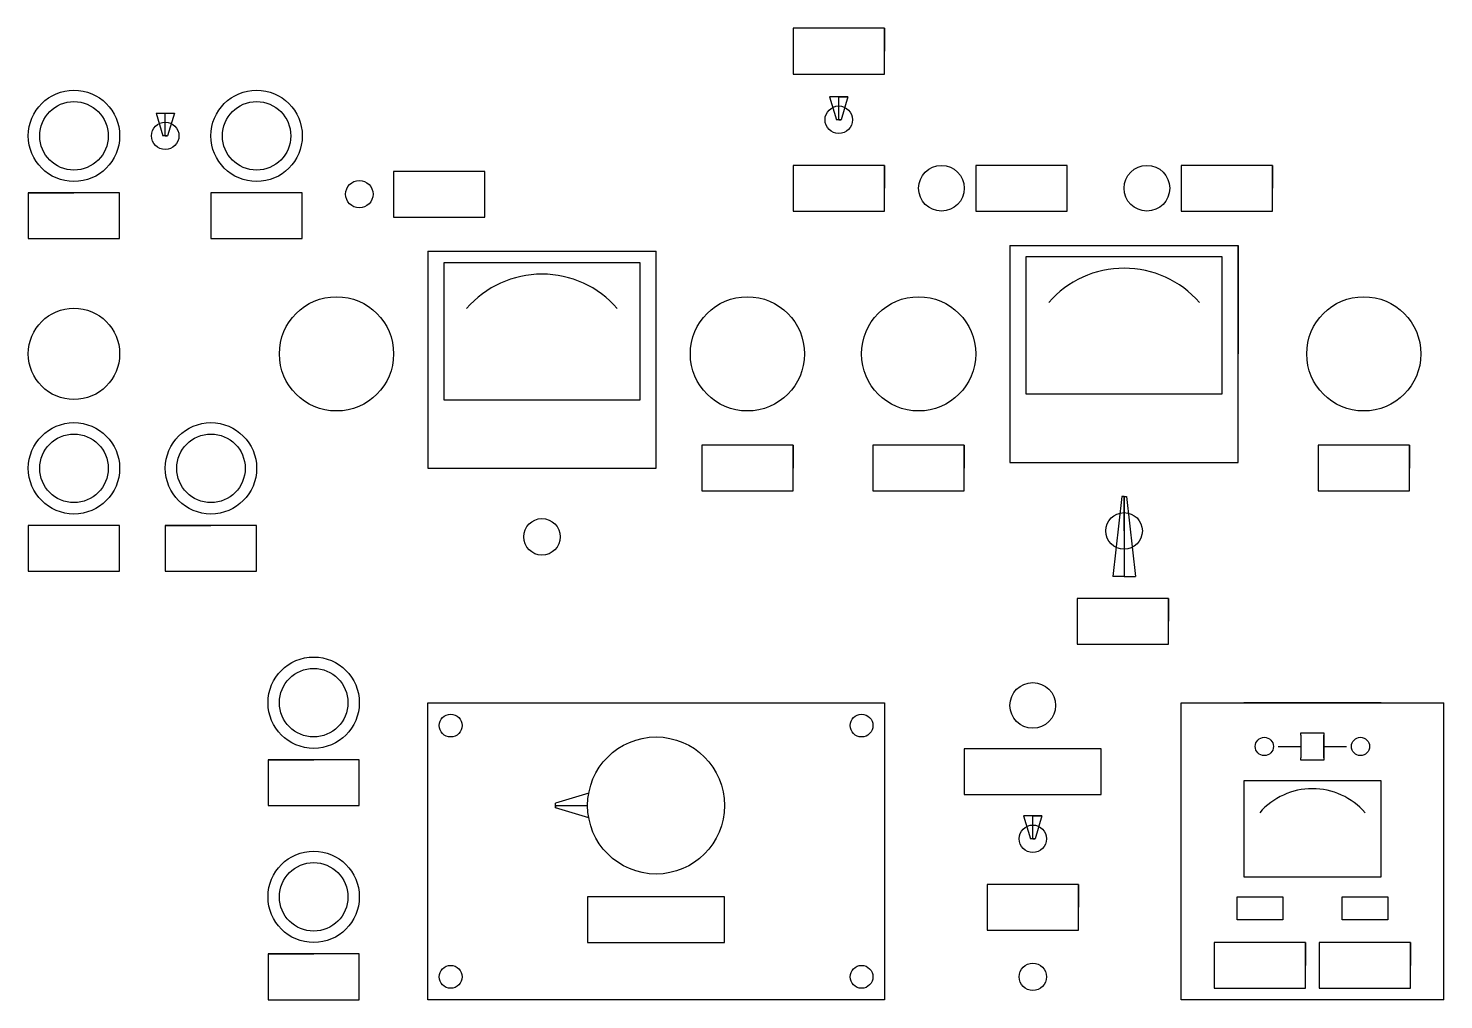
# Model space of a CAD drawing. Header units: millimetres. Extents: x -286516 to -275786, y 161594 to 164062.
# Drawn here: x -275972 to -275786, y 163655.9 to 163783.4 of the extents above; entities that cross this region are included whole.
import ezdxf

# ---------------------------------------------------------------- set-up
doc = ezdxf.new("R2010")
doc.units = ezdxf.units.MM

msp = doc.modelspace()

# ---------------------------------------------------------------- linework, layer by layer
for p, q in [((-275871.523, 163783.435), (-275871.523, 163777.435)), ((-275859.523, 163783.435), (-275871.523, 163783.435)), ((-275859.523, 163777.435), (-275859.523, 163783.435)), ((-275859.523, 163783.435), (-275859.523, 163780.435)), ((-275871.523, 163777.435), (-275859.523, 163777.435)), ((-275864.323, 163774.435), (-275866.723, 163774.435)), ((-275866.723, 163774.435), (-275865.823, 163771.435)), ((-275865.523, 163771.435), (-275865.523, 163774.435)), ((-275865.523, 163774.435), (-275864.323, 163774.435)), ((-275864.323, 163774.435), (-275865.223, 163771.435)), ((-275955.223, 163772.314), (-275954.323, 163769.314)), ((-275955.223, 163772.314), (-275952.823, 163772.314)), ((-275954.023, 163769.314), (-275954.023, 163772.314)), ((-275952.823, 163772.314), (-275953.723, 163769.314)), ((-275865.223, 163771.435), (-275865.823, 163771.435)), ((-275865.523, 163771.435), (-275865.223, 163771.435)), ((-275953.723, 163769.314), (-275954.323, 163769.314)), ((-275954.023, 163769.314), (-275953.723, 163769.314)), ((-275924.023, 163764.655), (-275924.023, 163758.655)), ((-275912.023, 163764.655), (-275924.023, 163764.655)), ((-275924.023, 163764.655), (-275924.023, 163761.655)), ((-275912.023, 163758.655), (-275912.023, 163764.655)), ((-275871.523, 163765.435), (-275871.523, 163759.435)), ((-275859.523, 163765.435), (-275871.523, 163765.435)), ((-275859.523, 163759.435), (-275859.523, 163765.435)), ((-275859.523, 163765.435), (-275859.523, 163762.435)), ((-275847.523, 163765.435), (-275847.523, 163759.435)), ((-275835.523, 163765.435), (-275847.523, 163765.435)), ((-275847.523, 163765.435), (-275847.523, 163762.435)), ((-275835.523, 163759.435), (-275835.523, 163765.435)), ((-275820.523, 163765.435), (-275820.523, 163759.435)), ((-275808.523, 163765.435), (-275820.523, 163765.435)), ((-275808.523, 163759.435), (-275808.523, 163765.435)), ((-275808.523, 163765.435), (-275808.523, 163762.435)), ((-275972.023, 163761.814), (-275972.023, 163755.814)), ((-275960.023, 163761.814), (-275972.023, 163761.814)), ((-275972.023, 163761.814), (-275966.023, 163761.814)), ((-275960.023, 163755.814), (-275960.023, 163761.814)), ((-275948.023, 163761.814), (-275948.023, 163755.814)), ((-275936.023, 163761.814), (-275948.023, 163761.814)), ((-275936.023, 163755.814), (-275936.023, 163761.814)), ((-275924.023, 163758.655), (-275912.023, 163758.655)), ((-275871.523, 163759.435), (-275859.523, 163759.435)), ((-275847.523, 163759.435), (-275835.523, 163759.435)), ((-275820.523, 163759.435), (-275808.523, 163759.435)), ((-275972.023, 163755.814), (-275960.023, 163755.814)), ((-275948.023, 163755.814), (-275936.023, 163755.814)), ((-275843.023, 163754.935), (-275813.023, 163754.935)), ((-275843.023, 163754.935), (-275843.023, 163726.435)), ((-275843.023, 163754.935), (-275813.023, 163754.935)), ((-275843.023, 163754.935), (-275843.023, 163726.435)), ((-275813.023, 163726.435), (-275813.023, 163754.935)), ((-275813.023, 163726.435), (-275813.023, 163754.935)), ((-275813.023, 163754.935), (-275813.023, 163740.685)), ((-275919.523, 163754.155), (-275889.523, 163754.155)), ((-275919.523, 163754.155), (-275919.523, 163725.655)), ((-275891.623, 163752.655), (-275917.423, 163752.655)), ((-275917.423, 163752.655), (-275917.423, 163734.655)), ((-275891.623, 163734.655), (-275891.623, 163752.655)), ((-275889.523, 163725.655), (-275889.523, 163754.155)), ((-275815.123, 163753.435), (-275840.923, 163753.435)), ((-275840.923, 163753.435), (-275840.923, 163735.435)), ((-275815.123, 163753.435), (-275840.923, 163753.435)), ((-275840.923, 163753.435), (-275840.923, 163735.435)), ((-275815.123, 163735.435), (-275815.123, 163753.435)), ((-275815.123, 163735.435), (-275815.123, 163753.435)), ((-275917.423, 163734.655), (-275891.623, 163734.655)), ((-275840.923, 163735.435), (-275815.123, 163735.435)), ((-275840.923, 163735.435), (-275815.123, 163735.435)), ((-275883.523, 163728.685), (-275883.523, 163722.685)), ((-275871.523, 163728.685), (-275883.523, 163728.685)), ((-275871.523, 163722.685), (-275871.523, 163728.685)), ((-275871.523, 163728.685), (-275871.523, 163725.685)), ((-275861.023, 163728.685), (-275861.023, 163722.685)), ((-275849.023, 163728.685), (-275861.023, 163728.685)), ((-275849.023, 163722.685), (-275849.023, 163728.685)), ((-275849.023, 163728.685), (-275849.023, 163725.685)), ((-275802.523, 163728.685), (-275802.523, 163722.685)), ((-275790.523, 163728.685), (-275802.523, 163728.685)), ((-275790.523, 163722.685), (-275790.523, 163728.685)), ((-275790.523, 163728.685), (-275790.523, 163725.685)), ((-275919.523, 163725.655), (-275889.523, 163725.655)), ((-275919.523, 163725.655), (-275904.523, 163725.655)), ((-275843.023, 163726.435), (-275813.023, 163726.435)), ((-275843.023, 163726.435), (-275813.023, 163726.435)), ((-275843.023, 163726.435), (-275828.023, 163726.435)), ((-275883.523, 163722.685), (-275871.523, 163722.685)), ((-275861.023, 163722.685), (-275849.023, 163722.685)), ((-275828.323, 163721.935), (-275829.523, 163711.435)), ((-275828.023, 163721.935), (-275828.323, 163721.935)), ((-275828.023, 163717.435), (-275828.023, 163721.935)), ((-275828.023, 163721.935), (-275828.023, 163712.935)), ((-275828.023, 163721.935), (-275827.723, 163721.935)), ((-275827.723, 163721.935), (-275826.523, 163711.435)), ((-275802.523, 163722.685), (-275790.523, 163722.685)), ((-275972.023, 163718.155), (-275972.023, 163712.155)), ((-275960.023, 163718.155), (-275972.023, 163718.155)), ((-275960.023, 163712.155), (-275960.023, 163718.155)), ((-275954.023, 163718.155), (-275954.023, 163712.155)), ((-275942.023, 163718.155), (-275954.023, 163718.155)), ((-275954.023, 163718.155), (-275948.023, 163718.155)), ((-275942.023, 163712.155), (-275942.023, 163718.155)), ((-275828.023, 163718.935), (-275828.023, 163717.435)), ((-275972.023, 163712.155), (-275960.023, 163712.155)), ((-275954.023, 163712.155), (-275942.023, 163712.155)), ((-275828.023, 163712.935), (-275828.023, 163711.435)), ((-275828.023, 163711.435), (-275829.523, 163711.435)), ((-275828.023, 163711.435), (-275826.523, 163711.435)), ((-275834.195, 163708.58), (-275834.195, 163702.58)), ((-275822.195, 163708.58), (-275834.195, 163708.58)), ((-275822.195, 163702.58), (-275822.195, 163708.58)), ((-275822.195, 163708.58), (-275822.195, 163705.58)), ((-275834.195, 163702.58), (-275822.195, 163702.58)), ((-275919.523, 163694.875), (-275859.523, 163694.875)), ((-275919.523, 163655.875), (-275919.523, 163694.875)), ((-275859.523, 163694.875), (-275859.523, 163655.875)), ((-275820.523, 163655.875), (-275820.523, 163694.875)), ((-275820.523, 163694.875), (-275786.023, 163694.875)), ((-275820.523, 163694.875), (-275803.273, 163694.875)), ((-275794.243, 163694.875), (-275812.303, 163694.875)), ((-275812.303, 163694.875), (-275803.273, 163694.875)), ((-275803.273, 163694.875), (-275803.273, 163694.875)), ((-275786.023, 163655.875), (-275786.023, 163694.875)), ((-275804.788, 163690.627), (-275804.788, 163690.927)), ((-275804.788, 163690.927), (-275801.788, 163690.927)), ((-275804.788, 163690.627), (-275804.788, 163689.127)), ((-275801.788, 163690.927), (-275801.788, 163690.627)), ((-275801.788, 163689.127), (-275801.788, 163690.627)), ((-275801.788, 163690.627), (-275801.788, 163687.627)), ((-275849.023, 163688.817), (-275849.023, 163682.817)), ((-275831.023, 163688.817), (-275849.023, 163688.817)), ((-275831.023, 163682.817), (-275831.023, 163688.817)), ((-275807.788, 163689.127), (-275804.788, 163689.127)), ((-275804.788, 163689.127), (-275804.788, 163687.627)), ((-275804.788, 163687.327), (-275804.788, 163687.627)), ((-275801.788, 163687.627), (-275801.788, 163689.127)), ((-275801.788, 163689.127), (-275798.788, 163689.127)), ((-275801.788, 163687.627), (-275801.788, 163687.327)), ((-275940.523, 163687.375), (-275940.523, 163681.375)), ((-275928.523, 163687.375), (-275940.523, 163687.375)), ((-275940.523, 163687.375), (-275934.523, 163687.375)), ((-275928.523, 163681.375), (-275928.523, 163687.375)), ((-275801.788, 163687.327), (-275804.788, 163687.327)), ((-275812.303, 163684.627), (-275812.303, 163672.027)), ((-275794.243, 163684.627), (-275812.303, 163684.627)), ((-275812.303, 163684.627), (-275812.303, 163672.027)), ((-275794.243, 163672.027), (-275794.243, 163684.627)), ((-275794.243, 163672.027), (-275794.243, 163684.627)), ((-275898.379, 163682.978), (-275902.723, 163681.675)), ((-275849.023, 163682.817), (-275831.023, 163682.817)), ((-275940.523, 163681.375), (-275928.523, 163681.375)), ((-275902.723, 163681.075), (-275902.723, 163681.675)), ((-275902.723, 163681.375), (-275902.723, 163681.075)), ((-275902.723, 163681.375), (-275898.523, 163681.375)), ((-275898.379, 163679.772), (-275902.723, 163681.075)), ((-275838.823, 163680.007), (-275841.223, 163680.007)), ((-275841.223, 163680.007), (-275840.323, 163677.007)), ((-275840.023, 163677.007), (-275840.023, 163680.007)), ((-275840.023, 163680.007), (-275838.823, 163680.007)), ((-275838.823, 163680.007), (-275839.723, 163677.007)), ((-275839.723, 163677.007), (-275840.323, 163677.007)), ((-275840.023, 163677.007), (-275839.723, 163677.007)), ((-275846.023, 163671.007), (-275846.023, 163665.007)), ((-275834.023, 163671.007), (-275846.023, 163671.007)), ((-275834.023, 163665.007), (-275834.023, 163671.007)), ((-275834.023, 163671.007), (-275834.023, 163668.007)), ((-275812.303, 163672.027), (-275794.243, 163672.027)), ((-275812.303, 163672.027), (-275794.243, 163672.027)), ((-275898.523, 163669.375), (-275898.523, 163663.375)), ((-275880.523, 163669.375), (-275898.523, 163669.375)), ((-275880.523, 163663.375), (-275880.523, 163669.375)), ((-275813.173, 163669.375), (-275807.173, 163669.375)), ((-275813.173, 163666.375), (-275813.173, 163669.375)), ((-275807.173, 163669.375), (-275807.173, 163666.375)), ((-275799.373, 163669.375), (-275793.373, 163669.375)), ((-275799.373, 163666.375), (-275799.373, 163669.375)), ((-275793.373, 163669.375), (-275793.373, 163666.375)), ((-275807.173, 163666.375), (-275813.173, 163666.375)), ((-275793.373, 163666.375), (-275799.373, 163666.375)), ((-275898.523, 163663.375), (-275880.523, 163663.375)), ((-275846.023, 163665.007), (-275834.023, 163665.007)), ((-275816.173, 163663.375), (-275816.173, 163657.375)), ((-275804.173, 163663.375), (-275816.173, 163663.375)), ((-275804.173, 163657.375), (-275804.173, 163663.375)), ((-275804.173, 163663.375), (-275804.173, 163660.375)), ((-275802.373, 163663.375), (-275802.373, 163657.375)), ((-275790.373, 163663.375), (-275802.373, 163663.375)), ((-275790.373, 163657.375), (-275790.373, 163663.375)), ((-275790.373, 163663.375), (-275790.373, 163660.375)), ((-275940.523, 163661.875), (-275940.523, 163655.875)), ((-275928.523, 163661.875), (-275940.523, 163661.875)), ((-275940.523, 163661.875), (-275934.523, 163661.875)), ((-275928.523, 163655.875), (-275928.523, 163661.875)), ((-275940.523, 163655.875), (-275928.523, 163655.875)), ((-275859.523, 163655.875), (-275919.523, 163655.875)), ((-275786.023, 163655.875), (-275820.523, 163655.875)), ((-275816.173, 163657.375), (-275804.173, 163657.375)), ((-275802.373, 163657.375), (-275790.373, 163657.375))]:
    msp.add_line(p, q)
for centre, radius in [((-275966.023, 163769.314), 6), ((-275942.023, 163769.314), 6), ((-275966.023, 163769.314), 4.5), ((-275942.023, 163769.314), 4.5), ((-275865.523, 163771.435), 1.8), ((-275954.023, 163769.314), 1.8), ((-275954.023, 163769.314), 1.8), ((-275852.023, 163762.435), 3), ((-275825.023, 163762.435), 3), ((-275928.523, 163761.655), 1.8), ((-275931.523, 163740.685), 7.5), ((-275877.523, 163740.685), 7.5), ((-275855.023, 163740.685), 7.5), ((-275796.523, 163740.685), 7.5), ((-275966.023, 163740.685), 6), ((-275966.023, 163725.655), 6), ((-275948.023, 163725.655), 6), ((-275966.023, 163725.655), 4.5), ((-275948.023, 163725.655), 4.5), ((-275828.023, 163717.435), 2.4), ((-275904.523, 163716.655), 2.4), ((-275934.523, 163694.875), 6), ((-275934.523, 163694.875), 4.5), ((-275840.023, 163694.517), 3), ((-275916.523, 163691.875), 1.5), ((-275862.523, 163691.875), 1.5), ((-275889.523, 163681.375), 9), ((-275809.588, 163689.127), 1.2), ((-275796.958, 163689.127), 1.2), ((-275840.023, 163677.007), 1.8), ((-275934.523, 163669.375), 6), ((-275934.523, 163669.375), 4.5), ((-275916.523, 163658.875), 1.5), ((-275862.523, 163658.875), 1.5), ((-275840.023, 163658.875), 1.8)]:
    msp.add_circle(centre, radius)
for centre, radius in [((-275904.523, 163738.015), 13.14), ((-275828.023, 163738.795), 13.14), ((-275828.023, 163738.795), 13.14), ((-275803.273, 163674.379), 9.198), ((-275803.273, 163674.379), 9.198)]:
    msp.add_arc(centre, radius, 41.11209, 138.88791)

doc.saveas('drawing.dxf')
